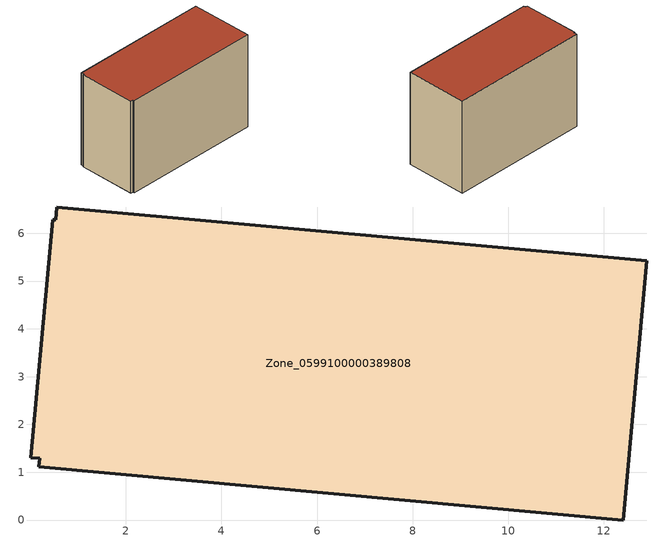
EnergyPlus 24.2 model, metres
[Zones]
Zone_0599100000389808
 floor ground (C_G): 0.47,6.28 0.54,6.28 0.55,6.55 12.89,5.43 12.4,0 0.18,1.11 0.19,1.29 0.01,1.3 z0
 wall outside (C_F): 0.47,6.28 0.01,1.3 0.19,1.29 0.18,1.11 12.4,0 12.89,5.43 0.55,6.55 0.54,6.28 0.47,6.28 z0:8.46
 roof outside (C_R): 0.54,6.28 0.47,6.28 0.01,1.3 0.19,1.29 0.18,1.11 12.4,0 12.89,5.43 0.55,6.55 z8.46
[BUILDING]
Pand.0599100000389808: North Axis=0; Terrain=City; Loads Convergence Tolerance Value=0.04; Temperature Convergence Tolerance Value=0.4; Solar Distribution=FullExterior; Maximum Number of Warmup Days=25; Minimum Number of Warmup Days=1
[Site:Location]
Rotterdam.The.Hague.AP_ZH_NLD Design_Conditions: Latitude=51.96; Longitude=4.45; Time Zone=1; Elevation=-4.5
[SITE:GROUNDTEMPERATURE:BUILDINGSURFACE]
18, 18, 18, 18, 18, 18, 18, 18, 18, 18, 18, 18
[MATERIAL] Thermal Absorptance=0.9; Solar Absorptance=0.7; Visible Absorptance=0.7
Name | Roughness | Thickness | Conductivity | Density | Specific Heat
G.TC.1992-2005 | MediumSmooth | 0.15 | 0.06 | 540 | 1210
F.TC.1992-2005 | Rough | 0.3 | 0.12 | 1920 | 840
R.TC.1992-2005 | MediumRough | 0.2 | 0.08 | 1500 | 1000
[CONSTRUCTION]
C_G: G.TC.1992-2005
C_F: F.TC.1992-2005
C_R: R.TC.1992-2005
[ZONE]
Zone_0599100000389808: Type=1; Multiplier=1; Ceiling Height=Autocalculate; Volume=Autocalculate; Floor Area=autocalculate; Part of Total Floor Area=Yes
[ZONEINFILTRATION:DESIGNFLOWRATE]
Infil_Zone_0599100000389808: Zone or ZoneList or Space or SpaceList=Zone_0599100000389808; Schedule=AlwaysOn; Design Flow Rate Calculation Method=Flow/Area; Flow Rate per Floor Area=0.0015; Constant Term Coefficient=1; Temperature Term Coefficient=0; Velocity Term Coefficient=0; Velocity Squared Term Coefficient=0
[HVACTEMPLATE:ZONE:IDEALLOADSAIRSYSTEM]
Zone_0599100000389808: Maximum Heating Supply Air Temperature=50; Minimum Cooling Supply Air Temperature=13; Maximum Heating Supply Air Humidity Ratio=0.0156; Minimum Cooling Supply Air Humidity Ratio=0.0077; Heating Limit=NoLimit; Cooling Limit=NoLimit; Dehumidification Control Type=ConstantSensibleHeatRatio; Cooling Sensible Heat Ratio=0.7; Dehumidification Setpoint=60; Humidification Control Type=None; Humidification Setpoint=30; Outdoor Air Method=None; Outdoor Air Flow Rate per Person=0.00944; Outdoor Air Flow Rate per Zone Floor Area=0; Outdoor Air Flow Rate per Zone=0; Demand Controlled Ventilation Type=None; Outdoor Air Economizer Type=NoEconomizer; Heat Recovery Type=None; Sensible Heat Recovery Effectiveness=0.7; Latent Heat Recovery Effectiveness=0.65
[ZONECONTROL:THERMOSTAT]
ThermostatControl_Zone_0599100000389808: Zone or ZoneList=Zone_0599100000389808; Control Type Schedule=DualSetpointControlType; Control 1=Thermostat_Zone_0599100000389808; Temperature Difference Between Cutout And Setpoint=0
[THERMOSTATSETPOINT:DUALSETPOINT]
Thermostat_Zone_0599100000389808: Heating Setpoint Temperature Schedule=HeatingSetpoint_Zone_0599100000389808; Cooling Setpoint Temperature Schedule=CoolingSetpoint_Zone_0599100000389808
[SCHEDULE:COMPACT]
HeatingSetpoint_Zone_0599100000389808: Through: 12/31, For: AllDays, Until: 24:00, 21
CoolingSetpoint_Zone_0599100000389808: Through: 12/31, For: AllDays, Until: 24:00, 24
DualSetpointControlType: Through: 12/31, For: AllDays, Until: 24:00, 4
AlwaysOn: Through: 12/31, For: AllDays, Until: 24:00, 1
